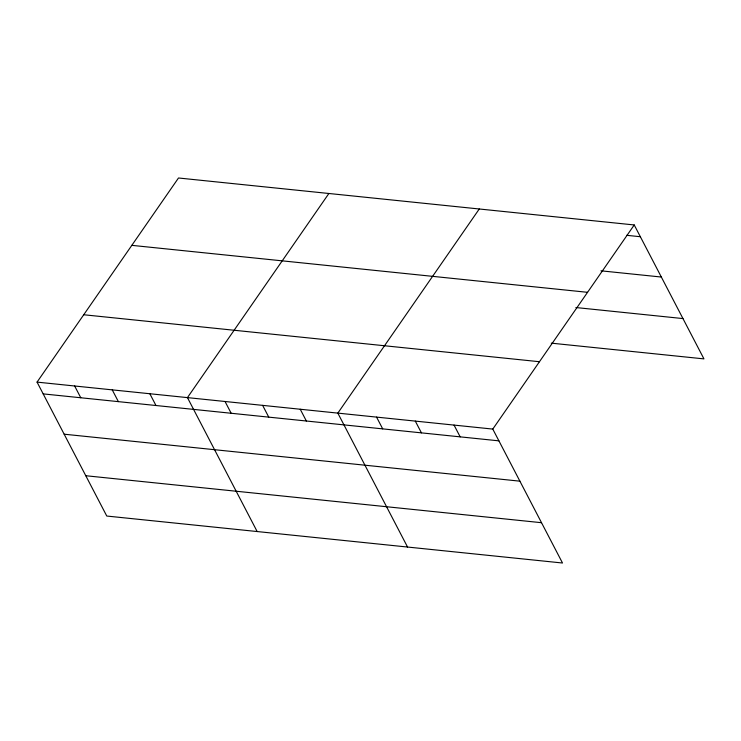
<?xml version="1.0" encoding="UTF-8"?>
<svg xmlns="http://www.w3.org/2000/svg" width="741" height="741" viewBox="0 0 741 741"><rect width="100%" height="100%" fill="white"/><g stroke="black" fill="none" stroke-linecap="round" stroke-linejoin="round"><path stroke-width="1.11" d="M37.05 382.115L492.784 429.085L562.502 563.012L106.769 516.042L37.05 382.115L178.498 177.988L634.231 224.958L703.95 358.885L551.276 343.148M328.893 193.484L187.445 397.611L257.164 531.547M479.279 208.981L337.831 413.117L407.55 547.043M492.784 429.085L634.231 224.958M626.682 235.314L640.354 236.722M600.96 270.817L661.342 277.041M131.824 245.345L587.548 292.315M575.868 307.534L682.961 318.574M83.724 314.749L539.457 361.719M43.182 393.888L498.906 440.849M64.161 434.198L519.895 481.168M85.789 475.731L541.514 522.701M454.048 425.093L460.17 436.857M415.303 421.101L421.434 432.864M376.567 417.109L382.699 428.872M300.235 409.236L306.366 421.008M262.638 405.364L268.761 417.137M225.042 401.492L231.164 413.256M149.839 393.74L155.971 405.512M112.243 389.868L118.375 401.631M74.646 385.987L80.778 397.76"/></g></svg>
